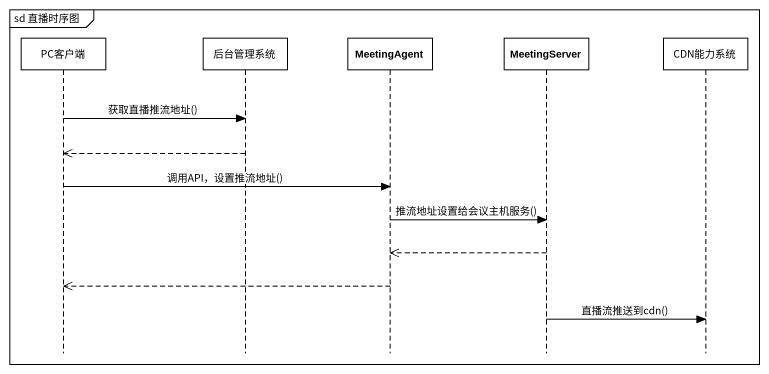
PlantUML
@startuml
mainframe sd 直播时序图
hide footbox
participant PC客户端
participant 后台管理系统
participant MeetingAgent
participant MeetingServer
participant CDN能力系统

PC客户端 -> 后台管理系统 : 获取直播推流地址()
后台管理系统 -->> PC客户端
PC客户端 -> MeetingAgent : 调用API，设置推流地址()
MeetingAgent -> MeetingServer : 推流地址设置给会议主机服务()
MeetingServer -->> MeetingAgent
MeetingAgent -->> PC客户端
MeetingServer -> CDN能力系统 : 直播流推送到cdn()
@enduml
